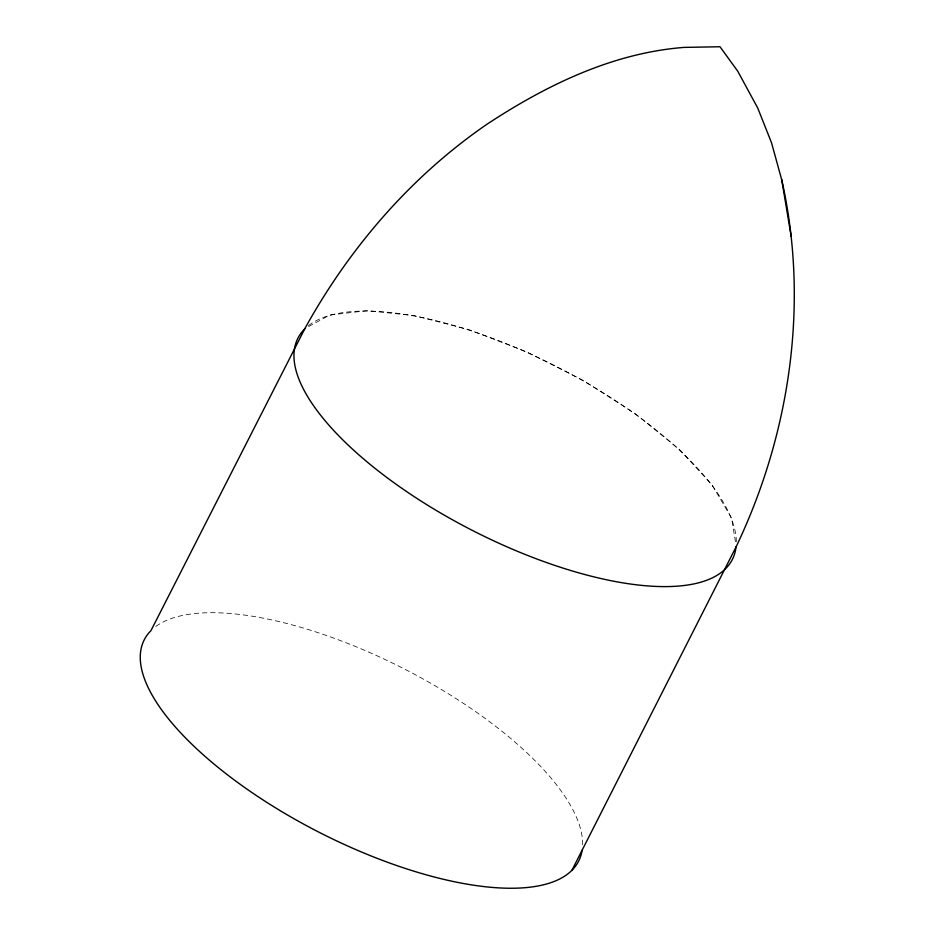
<?xml version="1.0" encoding="UTF-8"?>
<svg xmlns="http://www.w3.org/2000/svg" width="935" height="935" viewBox="0 0 935 935"><rect width="100%" height="100%" fill="white"/><g stroke="black" fill="none" stroke-linecap="round" stroke-linejoin="round"><path stroke-width="0.7" stroke-dasharray="4.67 3.51" d="M308.573 326.572L329.623 315.083L367.034 310.665L414.567 315.633L468.961 329.658L526.51 351.77L583.311 380.475L635.461 413.808L679.441 449.501L712.225 485.113L731.602 518.235L735.541 542.347M155.829 626.462A243.766 92.109 27 0 1 404.2 668.899A243.766 92.109 27 0 1 582.598 844.808M308.468 325.625A243.766 92.109 27 0 1 555.051 365.807A243.766 92.109 27 0 1 736.312 541.844"/><path stroke-width="1.4" d="M736.231 546.601L571.916 870.321M304.857 328.594L150.956 630.634A243.766 92.109 27 0 0 319.863 832.664A243.766 92.109 27 0 0 582.143 850.114M781.73 179.789L771.515 142.774L757.747 108.063L737.797 71.305L720.008 46.75L684.011 47.404C612.273 53.014 546.18 85.272 486.89 124.285C410.757 176.61 349.106 248.278 304.646 328.991A243.766 92.109 27 0 0 475.214 531.863A243.766 92.109 27 0 0 736.032 547.01C790.18 433.653 809.371 302.952 781.73 179.789L791.174 236.38"/></g></svg>
